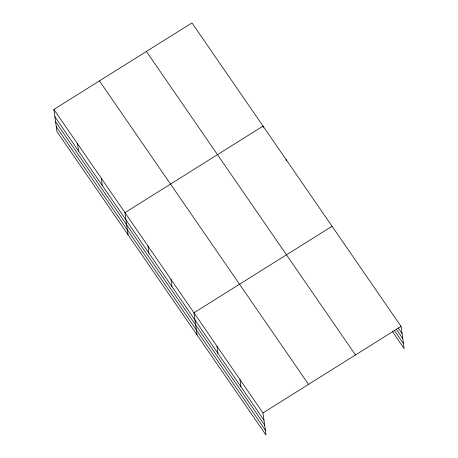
<?xml version="1.0" encoding="UTF-8"?>
<svg xmlns="http://www.w3.org/2000/svg" width="458" height="458" viewBox="0 0 458 458"><rect width="100%" height="100%" fill="white"/><g stroke="black" fill="none" stroke-linecap="round" stroke-linejoin="round"><path stroke-width="0.69" d="M53.867 109.451L262.966 412.95L266.041 435.1L56.941 131.601L53.867 109.451L191.959 22.9L401.059 326.399L404.133 348.549L392.432 331.563M332.056 226.246L193.963 312.797L197.037 334.947M262.966 412.95L401.059 326.399M398.031 327.779L402.067 333.636M396.29 329.188L402.748 338.559M394.172 330.155L403.452 343.626M146.388 51.462L355.488 354.961M99.438 80.889L308.537 384.388M54.868 116.693L263.974 420.192M55.555 121.61L264.655 425.11M56.26 126.683L265.359 430.182M286.055 159.476L286.239 160.792M263.236 127.404L263.052 126.087L124.96 212.644L128.034 234.788M239.969 379.567L240.971 386.804M216.966 346.185L217.968 353.421M170.966 279.414L171.968 286.651M147.963 246.026L148.964 253.268M101.264 178.248L102.266 185.484M77.562 143.852L78.57 151.088"/></g></svg>
